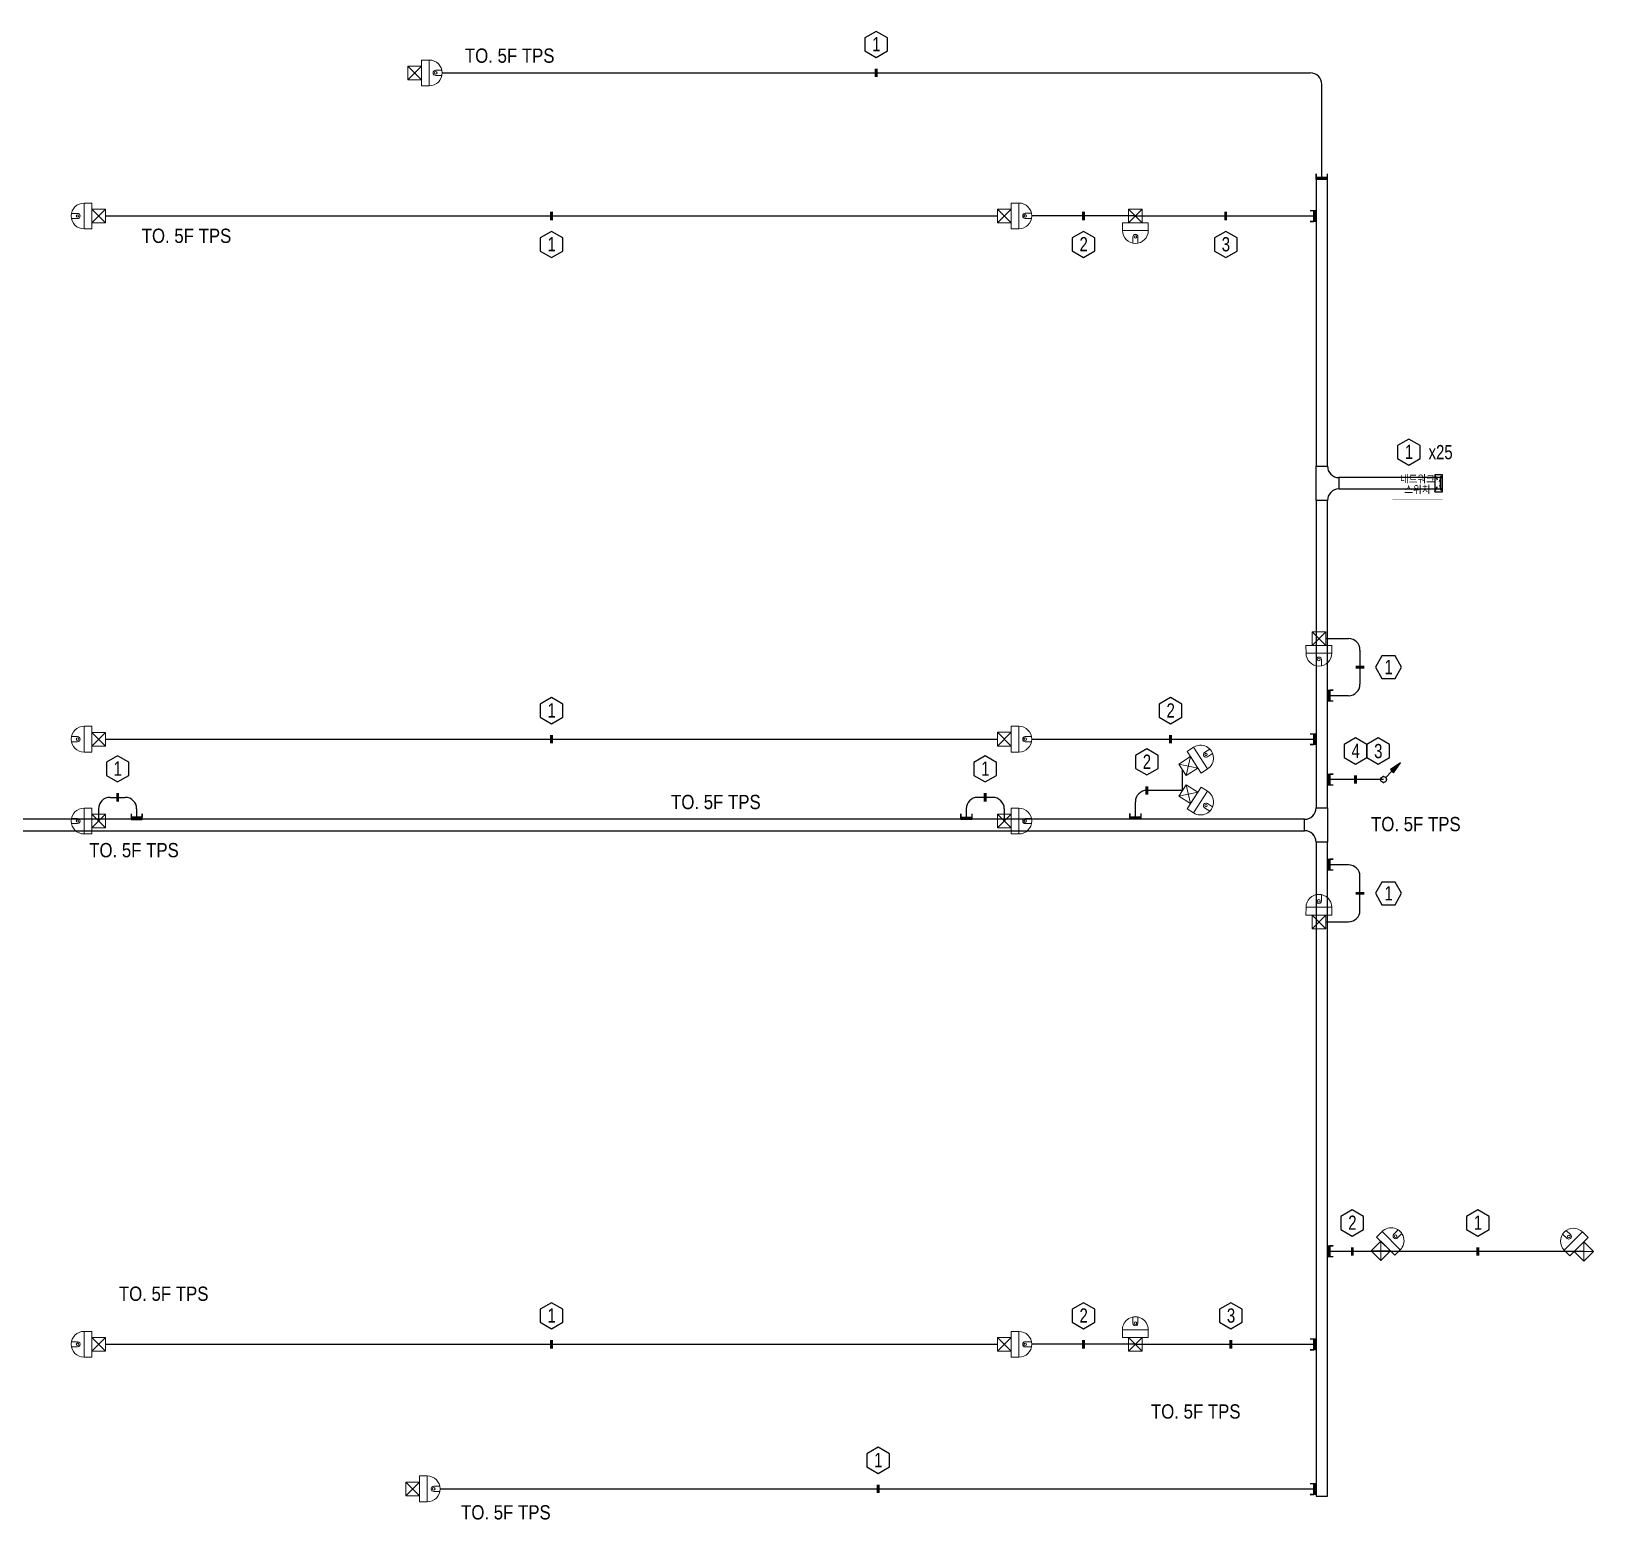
# Model space of a CAD drawing. Header units: millimetres. Extents: x 89860 to 502050, y -351975 to 882300.
# Drawn here: x 310103 to 351277, y 560916 to 600026 of the extents above; entities that cross this region are included whole.
import ezdxf
from ezdxf.enums import TextEntityAlignment as Align

# ---------------------------------------------------------------- set-up
doc = ezdxf.new("R2010")
doc.units = ezdxf.units.MM
doc.header["$LTSCALE"] = 150
doc.linetypes.add('D1', pattern=[3, 1, -1, 1])
doc.layers.get('0').update_dxf_attribs({"lineweight": 0})
doc.layers.add('-----16 CCTV', color=3, linetype='Continuous', lineweight=0)
for name, color, linetype in [('-----17 CCTV Cable', 4, 'Continuous'), ('-----20 General Symbol', 3, 'Continuous'), ('-----27 Communication Cable Tray', 2, 'Continuous'), ('-----29 Indicator', 1, 'Continuous'), ('-----30 Text', 2, 'Continuous')]:
    doc.layers.add(name, color=color, linetype=linetype)
doc.styles.add('ELEC', font='')
doc.styles.get('ELEC').set_extended_font_data('Dotum')

# ---------------------------------------------------------------- blocks, each defined once
blk = doc.blocks.new('Dome Camera')
at = {"layer": '-----16 CCTV', "linetype": 'Continuous'}
for p, q in [((-180, 180), (180, -180)), ((180, 180), (-180, -180)), ((339, -180), (-339, -180)), ((-339, -180), (-339, -383)), ((-339, -383), (339, -383)), ((339, -383), (339, -180))]:
    blk.add_line(p, q, dxfattribs=at)
at = {"layer": '-----16 CCTV', "linetype": 'Continuous', "lineweight": 0}
for p, q in [((-339, -180), (339, -180)), ((-339, -383), (-339, -180)), ((339, -180), (339, -383)), ((-68, -553), (-68, -715)), ((68, -553), (68, -715))]:
    blk.add_line(p, q, dxfattribs=at)
at = {"layer": '-----16 CCTV', "linetype": 'Continuous'}
blk.add_lwpolyline([(180, 180), (-180, 180), (-180, -180), (180, -180)], close=True, dxfattribs=at)
blk.add_lwpolyline([(-68, -715), (-68, -553, -1), (68, -553), (68, -715)], format="xyb", dxfattribs=at)
at = {"layer": '-----16 CCTV', "linetype": 'Continuous', "lineweight": 0}
blk.add_circle((0, -553), 33.9, dxfattribs=at)
blk.add_circle((0, -553), 33.9, dxfattribs=at)
blk.add_arc((0, -383), 339, 180, 0, dxfattribs=at)
at = {"layer": '-----16 CCTV', "linetype": 'Continuous'}
blk.add_arc((0, -383), 339, 180, 0, dxfattribs=at)
blk = doc.blocks.new('O01')
blk.add_hatch(color=256).paths.add_polyline_path([(-149, -218), (-218, -149), (-368, -368)])
blk.add_line((-46, -46), (-184, -184))
blk.add_lwpolyline([(-368, -368), (-149, -218), (-218, -149), (-368, -368)])
blk.add_circle((0, 0), 65)
for p in [(-65, 0), (-65, 0), (0, 65), (0, 65), (65, 0), (65, 0), (0, -65), (0, -65)]:
    blk.add_point(p)
blk = doc.blocks.new('O08')
blk.add_hatch(color=256).paths.add_polyline_path([(120, 51), (-120, 51), (-120, 0), (120, 0)])
blk.add_lwpolyline([(120, 127.5), (120, 0), (-120, 0), (-120, 127.5), (-120, 51), (120, 51)])

msp = doc.modelspace()

# ---------------------------------------------------------------- linework, layer by layer
at = {"layer": '-----16 CCTV', "color": 3, "const_width": 0.198, "elevation": 0}
msp.add_lwpolyline([(347200, 588526), (347200, 587724), (345878, 587724), (345878, 588526)], close=True, dxfattribs=at)
at = {"layer": '-----17 CCTV Cable'}
for p, q in [((320903, 598934), (343724, 598934)), ((344024, 596130, 0), (344024, 598634)), ((312052, 595174), (335498, 595174)), ((339125, 595175), (336400, 595175)), ((339125, 595175), (343874, 595175, 0)), ((344129, 584069), (344729, 584069)), ((345029, 583769), (345029, 582869)), ((344729, 582569), (344174, 582569, 0)), ((312052, 581425), (335498, 581426)), ((336400, 581426), (343874, 581426, 0)), ((340366, 580079), (340366, 580621)), ((345650, 580365), (344174, 580365, 0)), ((312172, 579897), (312572, 579897)), ((335378, 579896), (334978, 579896)), ((339125, 579321, 0), (339125, 579779)), ((340366, 580079), (339425, 580079)), ((311872, 579597), (311872, 579275)), ((312872, 579597), (312872, 579313)), ((334678, 579596), (334678, 579312)), ((335678, 579596), (335678, 579274)), ((344729, 578125), (344174, 578125, 0)), ((345029, 576925), (345029, 577825)), ((344129, 576625), (344729, 576625)), ((350911, 567965), (344174, 567965, 0)), ((312052, 565526), (335498, 565524)), ((339125, 565525), (336400, 565524)), ((339125, 565525), (343874, 565525, 0)), ((320850, 561725), (343874, 561725, 0))]:
    msp.add_line(p, q, dxfattribs=at)
for centre, start, end in [((343724, 598634, 0), 0, 90), ((344729, 583769), 0, 90), ((344729, 582869, 0), 270, 0), ((312172, 579597), 90, 180), ((312572, 579597), 0, 90), ((334978, 579596), 90, 180), ((335378, 579596), 0, 90), ((339425, 579779, 0), 90, 180), ((344729, 577825, 0), 0, 90), ((344729, 576925), 270, 0)]:
    msp.add_arc(centre, 300, start, end, dxfattribs=at)
at = {"layer": '-----27 Communication Cable Tray', "elevation": 0}
for points in [[(343874, 596130), (343874, 588600), (344174, 588600), (344174, 596130)], [(347200, 588300), (344474, 588300), (344474, 588000), (347200, 588000)], [(344174, 579621), (344174, 587700), (343874, 587700), (343874, 579621)], [(275741, 579021), (343574, 579021), (343574, 579321), (275741, 579321)], [(344174, 561531), (344174, 578721), (343874, 578721), (343874, 561531)]]:
    msp.add_lwpolyline(points, close=True, dxfattribs=at)
for points in [[(344174, 587700), (343874, 587700), (343874, 587700), (343874, 588600), (344174, 588600, 0.414214), (344474, 588300), (344474, 588000), (344474, 588000, 0.414214)], [(343874, 579621), (344174, 579621), (344174, 579621), (344174, 578721), (343874, 578721, 0.414214), (343574, 579021), (343574, 579321), (343574, 579321, 0.414214)]]:
    msp.add_lwpolyline(points, format="xyb", close=True, dxfattribs=at)
at = {"layer": '-----27 Communication Cable Tray', "color": 1}
msp.add_lwpolyline([(347000, 587925), (347200, 587925), (347200, 588375), (347000, 588375), (347000, 587925)], dxfattribs=at)
at = {"layer": '-----27 Communication Cable Tray', "color": 1, "linetype": 'D1'}
for points in [[(347000, 587925), (347200, 588375)], [(347000, 588375), (347200, 587925)]]:
    msp.add_lwpolyline(points, dxfattribs=at)
at = {"layer": '-----27 Communication Cable Tray'}
for points in [[(347050, 588050), (347050, 588000), (347150, 588000), (347150, 588300), (347050, 588300), (347050, 588250)], [(347150, 587975), (347200, 587975), (347200, 588325), (347150, 588325), (347150, 587975)]]:
    msp.add_lwpolyline(points, dxfattribs=at)
at = {"layer": '-----29 Indicator'}
for points in [[(332016, 599855), (332016, 599511), (332313, 599339), (332611, 599511), (332611, 599855), (332313, 600026), (332016, 599855)], [(324072, 594254), (324072, 594597), (323775, 594769), (323478, 594597), (323478, 594254), (323775, 594082), (324072, 594254)], [(338060, 594255), (338060, 594598), (337763, 594770), (337465, 594598), (337465, 594255), (337763, 594083), (338060, 594255)], [(346613, 588798), (346613, 589141), (346315, 589313), (346018, 589141), (346018, 588798), (346315, 588626), (346613, 588798)], [(345950, 583616), (345607, 583616), (345435, 583319), (345607, 583022), (345950, 583022), (346122, 583319), (345950, 583616)], [(323478, 582346), (323478, 582002), (323775, 581831), (324073, 582002), (324073, 582346), (323775, 582518), (323478, 582346)], [(312075, 580818), (312075, 580475), (312372, 580303), (312670, 580475), (312670, 580818), (312372, 580990), (312075, 580818)], [(334881, 580817), (334881, 580474), (335178, 580302), (335476, 580474), (335476, 580817), (335178, 580989), (334881, 580817)], [(345950, 577672), (345607, 577672), (345435, 577375), (345607, 577077), (345950, 577077), (346122, 577375), (345950, 577672)], [(323478, 566446), (323478, 566102), (323775, 565930), (324072, 566102), (324072, 566446), (323775, 566617), (323478, 566446)], [(337465, 566445), (337465, 566102), (337763, 565930), (338060, 566102), (338060, 566445), (337763, 566617), (337465, 566445)]]:
    msp.add_lwpolyline(points, close=True, dxfattribs=at)
for points in [[(332313, 598823, 74.1, 74.1, 0), (332313, 599045, 0, 0, 0), (332313, 599339, 0, 0, 0)], [(323775, 595286, 74.1, 74.1, 0), (323775, 595063, 0, 0, 0), (323775, 594769, 0, 0, 0)], [(337763, 595286, 74.1, 74.1, 0), (337763, 595064, 0, 0, 0), (337763, 594770, 0, 0, 0)], [(344918, 583319, 74.1, 74.1, 0), (345141, 583319, 0, 0, 0), (345435, 583319, 0, 0, 0)], [(323775, 581314, 74.1, 74.1, 0), (323775, 581536, 0, 0, 0), (323775, 581831, 0, 0, 0)], [(312372, 579786, 74.1, 74.1, 0), (312372, 580009, 0, 0, 0), (312372, 580303, 0, 0, 0)], [(335178, 579785, 74.1, 74.1, 0), (335178, 580008, 0, 0, 0), (335178, 580302, 0, 0, 0)], [(344918, 577375, 74.1, 74.1, 0), (345141, 577375, 0, 0, 0), (345435, 577375, 0, 0, 0)], [(323775, 565414, 74.1, 74.1, 0), (323775, 565636, 0, 0, 0), (323775, 565930, 0, 0, 0)], [(337763, 565414, 74.1, 74.1, 0), (337763, 565636, 0, 0, 0), (337763, 565930, 0, 0, 0)]]:
    msp.add_lwpolyline(points, format="xyseb", dxfattribs=at)
at = {"layer": '-----29 Indicator', "elevation": 0}
for points in [[(341500, 595286, 74.1, 74.1, 0), (341500, 595064, 0, 0, 0), (341500, 594770, 0, 0, 0)], [(340050, 581315, 74.1, 74.1, 0), (340050, 581537, 0, 0, 0), (340050, 581831, 0, 0, 0)], [(344912, 580254, 74.1, 74.1, 0), (344912, 580476, 0, 0, 0), (344912, 580770, 0, 0, 0)], [(339425, 579968, 74.1, 74.1, 0), (339425, 580190, 0, 0, 0), (339425, 580485, 0, 0, 0)], [(344826, 567854, 74.1, 74.1, 0), (344826, 568076, 0, 0, 0), (344826, 568370, 0, 0, 0)], [(348126, 567854, 74.1, 74.1, 0), (348126, 568076, 0, 0, 0), (348126, 568370, 0, 0, 0)], [(341636, 565414, 74.1, 74.1, 0), (341636, 565636, 0, 0, 0), (341636, 565930, 0, 0, 0)], [(332362, 561614, 74.1, 74.1, 0), (332362, 561836, 0, 0, 0), (332362, 562130, 0, 0, 0)]]:
    msp.add_lwpolyline(points, format="xyseb", dxfattribs=at)
for points in [[(341797, 594254), (341797, 594598), (341500, 594770), (341202, 594598), (341202, 594254), (341500, 594083), (341797, 594254)], [(339753, 582346), (339753, 582003), (340050, 581831), (340347, 582003), (340347, 582346), (340050, 582518), (339753, 582346)], [(344615, 581286), (344615, 580942), (344912, 580770), (345209, 580942), (345209, 581286), (344912, 581457), (344615, 581286)], [(345804, 580942), (345804, 581286), (345507, 581457), (345209, 581286), (345209, 580942), (345507, 580770), (345804, 580942)], [(339128, 581000), (339128, 580656), (339425, 580485), (339722, 580656), (339722, 581000), (339425, 581172), (339128, 581000)], [(344529, 568886), (344529, 568542), (344826, 568370), (345124, 568542), (345124, 568886), (344826, 569057), (344529, 568886)], [(347829, 568886), (347829, 568542), (348126, 568370), (348424, 568542), (348424, 568886), (348126, 569057), (347829, 568886)], [(341339, 566446), (341339, 566102), (341636, 565930), (341934, 566102), (341934, 566446), (341636, 566617), (341339, 566446)], [(332065, 562646), (332065, 562302), (332362, 562130), (332659, 562302), (332659, 562646), (332362, 562817), (332065, 562646)]]:
    msp.add_lwpolyline(points, close=True, dxfattribs=at)

# ---------------------------------------------------------------- block references
at = {"layer": '-----16 CCTV', "xscale": -1}
for p, rotation in [((320180, 598934), 90), ((335678, 595176), 90), ((339125, 595175), 0.04049193611482594), ((343949, 584069), 0.04049193611482594), ((335678, 581426), 90), ((340517, 580719), 123.0581656365642), ((311872, 579275), 270.0404919361149), ((350911, 567965), 225.0404919361149), ((311872, 565526), 270.0404919361149), ((320128, 561725), 90)]:
    msp.add_blockref('Dome Camera', p, dxfattribs=dict(at, rotation=rotation))
at = {"layer": '-----16 CCTV'}
for p, rotation in [((311872, 595174), 269.9595080638851), ((311872, 581425), 269.9595080638851), ((340517, 579981), 56.94183436343575), ((335678, 579274), 90.00000000000001), ((343949, 576625), 179.9595080638851), ((345577, 567977), 134.9595080638851), ((339125, 565525), 179.9595080638852), ((335678, 565524), 90.00000000000001)]:
    msp.add_blockref('Dome Camera', p, dxfattribs=dict(at, rotation=rotation))
at = {"layer": '-----17 CCTV Cable', "yscale": 1.199999999953434, "zscale": 1.199999999953434}
for p, xscale in [((344024, 596130, 0), 1.199999999953434), ((312872, 579313), -1.199999999953434), ((334678, 579312), 1.199999999953434), ((339125, 579321, 0), 1.199999999953434)]:
    msp.add_blockref('O08', p, dxfattribs=dict(at, xscale=xscale))
at = {"layer": '-----17 CCTV Cable', "xscale": 1.199999999953434, "yscale": 1.199999999953434, "zscale": 1.199999999953434}
for p, rotation in [((343874, 595175, 0), 89.99999999999999), ((344174, 582569, 0), 270), ((343874, 581426, 0), 89.99999999999999), ((344174, 580365, 0), 270), ((344174, 578125, 0), 270), ((344174, 567965, 0), 270), ((343874, 565525, 0), 89.99999999999999), ((343874, 561725, 0), 89.99999999999999)]:
    msp.add_blockref('O08', p, dxfattribs=dict(at, rotation=rotation))
at = {"layer": '-----20 General Symbol', "xscale": 1.199999999953434, "yscale": 1.199999999953434, "zscale": 1.199999999953434, "rotation": 180}
msp.add_blockref('O01', (345650, 580365), dxfattribs=at)

# ---------------------------------------------------------------- texts
at = {"layer": '-----16 CCTV', "color": 3, "style": 'ELEC', "width": 0.9}
for s, p in [('네트워크', (346539, 588265)), ('스위치', (346539, 587985))]:
    msp.add_text(s, height=197.6, dxfattribs=at).set_placement(p, align=Align.MIDDLE_CENTER)
at = {"layer": '-----30 Text', "style": 'ELEC', "width": 0.9}
for p in [(322678, 599388), (314182, 594654), (328098, 579775, 0), (346498, 579195, 0), (312802, 578510, 0), (313582, 566854), (340712, 563760, 0), (322578, 561109)]:
    msp.add_text('TO. 5F TPS', height=375, dxfattribs=at).set_placement(p, align=Align.MIDDLE)
at = {"layer": '-----30 Text', "transparency": 33554687, "style": 'ELEC', "width": 0.8}
for s, p in [('1', (332317, 599689)), ('1', (323779, 594432)), ('2', (337766, 594432)), ('3', (341504, 594432, 0)), ('1', (346319, 588975)), ('x25', (347149, 588969)), ('1', (345782, 583319)), ('1', (323779, 582180)), ('2', (340054, 582181, 0)), ('2', (339429, 580834)), ('4', (344916, 581120, 0)), ('3', (345511, 581114, 0)), ('1', (312376, 580652)), ('1', (335182, 580651)), ('1', (345782, 577375)), ('2', (344830, 568720, 0)), ('1', (348130, 568720)), ('1', (323779, 566280)), ('2', (337766, 566280)), ('3', (341640, 566280, 0)), ('1', (332366, 562480, 0))]:
    msp.add_text(s, height=375, dxfattribs=at).set_placement(p, align=Align.MIDDLE_CENTER)

doc.saveas('drawing.dxf')
